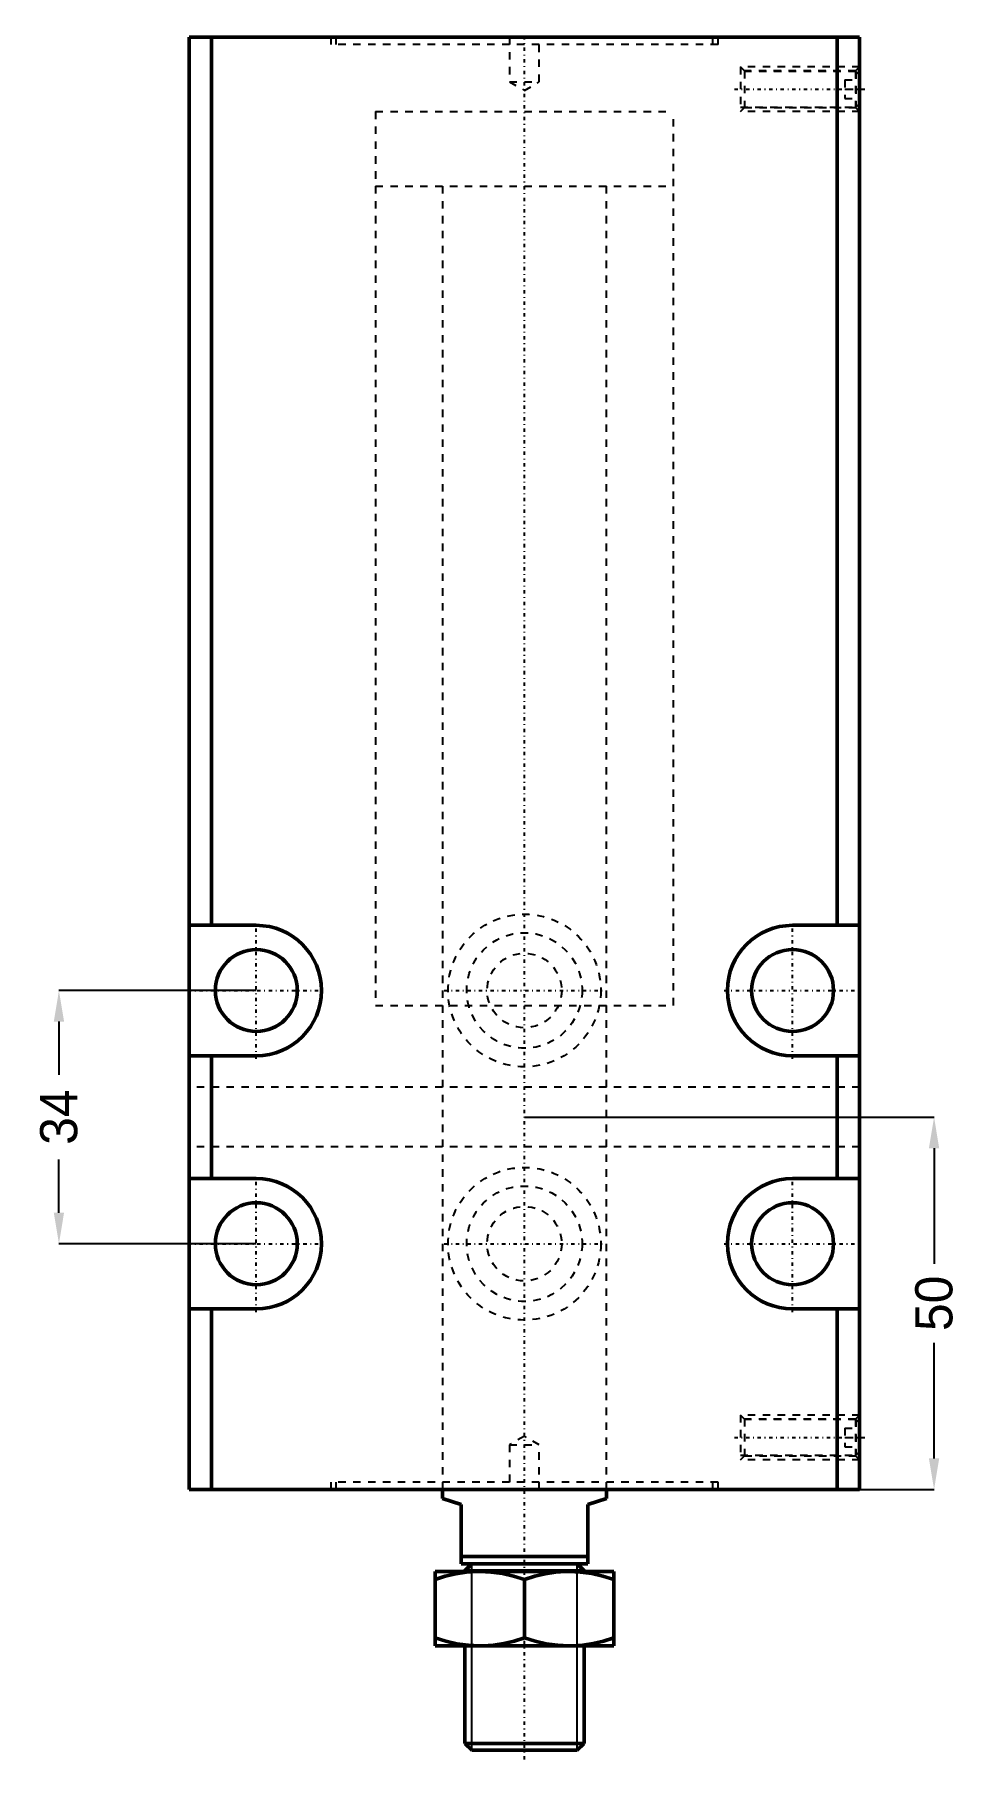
# Model space of a CAD drawing. Header units: millimetres. Extents: x -66 to 58, y -36 to 195.
import ezdxf

# ---------------------------------------------------------------- set-up
doc = ezdxf.new("R2010")
doc.units = ezdxf.units.MM
doc.linetypes.add('Center', pattern=[1.5, 0.45, -0.5, 0.05, -0.5])
doc.linetypes.add('Dashed', pattern=[2, 1, -1])
for name, color, linetype, lineweight in [('2d ConnectionPoints', 7, 'Continuous', 50), ('AM_0', 7, 'Continuous', 50), ('AM_5', 3, 'Continuous', 25), ('AM_7', 7, 'Center', 25), ('AM_9', 6, 'Dashed', 25)]:
    doc.layers.add(name, color=color, linetype=linetype, lineweight=lineweight)
doc.dimstyles.new('ISO-25', dxfattribs={"dimtxt": 2.5, "dimasz": 2.5, "dimexe": 1.25, "dimexo": 0.625, "dimtad": 1, "dimtxsty": 'Standard', "dimcen": 2.5, "dimadec": 0, "dimazin": 0, "dimtfac": 1, "dimtmove": 0, "dimatfit": 3, "dimfxl": 0, "dimarcsym": 0})

# ---------------------------------------------------------------- blocks, each defined once
blk = doc.blocks.new('1_JECX_MF_EXLA_40_110_0_rod__0_in_JECX_MF_160_J_EXLA_40_110_0__4')
at = {"layer": 'AM_0'}
for p, q in [((-11, 0), (-11, -1.19)), ((11, -1.19), (11, 0)), ((-8.5, -2), (-11, -1.19)), ((-8.5, -10), (-8.5, -2)), ((11, -1.19), (8.5, -2)), ((8.5, -2), (8.5, -10)), ((-8.5, -9), (8.5, -9)), ((-12, -11), (12, -11)), ((-12, -21), (-12, -11)), ((-8.5, -10), (8.5, -10)), ((-7.08, -10), (-8, -10.92)), ((-8, -10.92), (8, -10.92)), ((-8, -10.92), (-8, -11)), ((8, -10.92), (7.08, -10)), ((8, -11), (8, -10.92)), ((12, -11), (12, -21)), ((0, -19.93), (0, -12.07)), ((-12, -21), (12, -21)), ((-8, -21), (-8, -34.08)), ((8, -34.08), (8, -21)), ((-8, -34.08), (-7.08, -35)), ((-8, -34.08), (8, -34.08)), ((7.08, -35), (8, -34.08)), ((-7.08, -35), (7.08, -35))]:
    blk.add_line(p, q, dxfattribs=at)
for points in [[(-6, -11), (-6.43, -11.01), (-7.83, -11.11), (-9.22, -11.32), (-10.62, -11.65), (-12, -12.07)], [(0, -12.07), (-1.46, -11.63), (-2.94, -11.29), (-4.46, -11.08), (-6, -11)], [(6, -11), (5.57, -11.01), (4.17, -11.11), (2.78, -11.32), (1.38, -11.65), (0, -12.07)], [(12, -12.07), (10.54, -11.63), (9.06, -11.29), (7.54, -11.08), (6, -11)], [(-12, -19.93), (-10.54, -20.37), (-9.06, -20.71), (-7.54, -20.92), (-6, -21)], [(-6, -21), (-5.57, -20.99), (-4.17, -20.89), (-2.78, -20.68), (-1.38, -20.35), (0, -19.93)], [(0, -19.93), (1.46, -20.37), (2.94, -20.71), (4.46, -20.92), (6, -21)], [(6, -21), (6.43, -20.99), (7.83, -20.89), (9.22, -20.68), (10.62, -20.35), (12, -19.93)]]:
    blk.add_lwpolyline(points, dxfattribs=at)
at = {"layer": 'AM_5'}
for p, q in [((-7.08, -35), (-7.08, -10)), ((7.08, -35), (7.08, -10))]:
    blk.add_line(p, q, dxfattribs=at)
at = {"layer": 'AM_7'}
blk.add_line((0, -36.25), (0, 195.36), dxfattribs=at)
at = {"layer": 'AM_9'}
for p, q in [((-20, 185), (20, 185)), ((-20, 185), (-20, 175)), ((20, 175), (20, 185)), ((-20, 175), (20, 175)), ((-11, 175), (-11, 0)), ((11, 0), (11, 175))]:
    blk.add_line(p, q, dxfattribs=at)
blk = doc.blocks.new('2_JECX_MF_EXLA_40_110_0_body__0_in_JECX_MF_160_J_EXLA_40_110_0__4')
at = {"layer": 'AM_0'}
for p, q in [((45, 195), (-45, 195)), ((-45, 195), (-45, 0)), ((-42, 195), (-42, 75.75)), ((42, 195), (42, 75.75)), ((45, 195), (45, 0)), ((-36, 75.75), (-45, 75.75)), ((45, 75.75), (36, 75.75)), ((-45, 58.25), (-36, 58.25)), ((-42, 58.25), (-42, 41.75)), ((36, 58.25), (45, 58.25)), ((42, 58.25), (42, 41.75)), ((-36, 41.75), (-45, 41.75)), ((45, 41.75), (36, 41.75)), ((-45, 24.25), (-36, 24.25)), ((-42, 24.25), (-42, 0)), ((36, 24.25), (45, 24.25)), ((42, 24.25), (42, 0)), ((45, 0), (-45, 0))]:
    blk.add_line(p, q, dxfattribs=at)
for centre in [(-36, 67), (36, 67), (-36, 33), (36, 33)]:
    blk.add_circle(centre, 5.5, dxfattribs=at)
for centre, start, end in [((-36, 67), 270, 90), ((36, 67), 90, 270), ((-36, 33), 270, 90), ((36, 33), 90, 270)]:
    blk.add_arc(centre, 8.75, start, end, dxfattribs=at)
at = {"layer": 'AM_5', "linetype": 'Dashed'}
for p, q in [((45, 191), (29, 191)), ((45, 185), (29, 185)), ((45, 10), (29, 10)), ((45, 4), (29, 4))]:
    blk.add_line(p, q, dxfattribs=at)
at = {"layer": 'AM_7'}
for p, q in [((28.2, 188), (45.8, 188)), ((-36, 57.8125), (-36, 76.1875)), ((36, 57.8125), (36, 76.1875)), ((-45.1875, 67), (-26.8125, 67)), ((-10.7625, 67), (10.7625, 67)), ((26.8125, 67), (45.1875, 67)), ((-36, 23.8125), (-36, 42.1875)), ((36, 23.8125), (36, 42.1875)), ((-45.1875, 33), (-26.8125, 33)), ((-10.7625, 33), (10.7625, 33)), ((26.8125, 33), (45.1875, 33)), ((28.2, 7), (45.8, 7))]:
    blk.add_line(p, q, dxfattribs=at)
at = {"layer": 'AM_9'}
for p, q in [((-26, 195), (-26, 194)), ((-25.3, 195), (-25.3, 194)), ((-2, 195), (-2, 189)), ((2, 189), (2, 195)), ((25.3, 194), (25.3, 195)), ((26, 194), (26, 195)), ((26, 194), (-26, 194)), ((29, 191), (29, 185)), ((29.5415, 190.4585), (29, 191)), ((44.5, 190.4), (29, 190.4)), ((44.4585, 190.4585), (29.5415, 190.4585)), ((29.5415, 190.4585), (29.5415, 185.5415)), ((45, 191), (44.4585, 190.4585)), ((44.4585, 190.4585), (44.4585, 185.5415)), ((45, 189.9), (44.5, 190.4)), ((44.5, 190.4), (44.5, 185.6)), ((-2, 189), (2, 189)), ((-2, 189), (0, 187.8453)), ((0, 187.8453), (2, 189)), ((43, 189.25), (45, 189.25)), ((43, 189.25), (43, 186.75)), ((43, 188), (45, 188)), ((29, 185.6), (44.5, 185.6)), ((29, 185), (29.5415, 185.5415)), ((29.5415, 185.5415), (44.4585, 185.5415)), ((43, 186.75), (45, 186.75)), ((44.4585, 185.5415), (45, 185)), ((44.5, 185.6), (45, 186.1)), ((-20, 185), (20, 185)), ((-20, 185), (-20, 65)), ((20, 65), (20, 185)), ((-20, 65), (20, 65)), ((-11, 65), (-11, 0)), ((11, 0), (11, 65)), ((45, 54), (-45, 54)), ((45, 46), (-45, 46)), ((29, 10), (29, 4)), ((29.5415, 9.4585), (29, 10)), ((44.5, 9.4), (29, 9.4)), ((44.4585, 9.4585), (29.5415, 9.4585)), ((29.5415, 9.4585), (29.5415, 4.5415)), ((45, 10), (44.4585, 9.4585)), ((44.4585, 9.4585), (44.4585, 4.5415)), ((45, 8.9), (44.5, 9.4)), ((44.5, 9.4), (44.5, 4.6)), ((0, 7.1547), (-2, 6)), ((2, 6), (0, 7.1547)), ((43, 8.25), (45, 8.25)), ((43, 8.25), (43, 5.75)), ((43, 7), (45, 7)), ((-2, 6), (-2, 0)), ((-2, 6), (2, 6)), ((2, 0), (2, 6)), ((43, 5.75), (45, 5.75)), ((44.5, 4.6), (45, 5.1)), ((29, 4.6), (44.5, 4.6)), ((29, 4), (29.5415, 4.5415)), ((29.5415, 4.5415), (44.4585, 4.5415)), ((44.4585, 4.5415), (45, 4)), ((26, 1), (-26, 1)), ((-26, 1), (-26, 0)), ((-25.3, 1), (-25.3, 0)), ((25.3, 0), (25.3, 1)), ((26, 0), (26, 1))]:
    blk.add_line(p, q, dxfattribs=at)
for centre, radius in [((0, 67), 10.25), ((0, 67), 7.75), ((0, 67), 5), ((0, 33), 10.25), ((0, 33), 7.75), ((0, 33), 5)]:
    blk.add_circle(centre, radius, dxfattribs=at)
blk = doc.blocks.new('*D3')
at = {"layer": 'AM_5', "color": 0, "lineweight": -2}
for p, q in [((0, 50), (55, 50)), ((55, 45.83), (55, 30.31)), ((55, 4.17), (55, 19.69)), ((45, 0), (55, 0))]:
    blk.add_line(p, q, dxfattribs=at)
at = {"layer": 'AM_5', "color": 0}
for points in [[(55.69, 45.83), (54.31, 45.83), (55, 50)], [(54.31, 4.17), (55.69, 4.17), (55, 0)]]:
    blk.add_solid(points, dxfattribs=at)
at = {"layer": 'Defpoints', "color": 0}
for p in [(0, 50), (55, 50), (45, 0)]:
    blk.add_point(p, dxfattribs=at)
at = {"layer": 'AM_5', "color": 0, "insert": (55, 25), "char_height": 5, "attachment_point": 5, "rotation": 90}
blk.add_mtext('50', dxfattribs=at)
blk = doc.blocks.new('*D4')
at = {"layer": 'AM_5', "color": 0, "lineweight": -2}
for p, q in [((-36, 67), (-62.5, 67)), ((-62.5, 62.83), (-62.5, 55.69)), ((-62.5, 37.17), (-62.5, 44.31)), ((-36, 33), (-62.5, 33))]:
    blk.add_line(p, q, dxfattribs=at)
at = {"layer": 'AM_5', "color": 0}
for points in [[(-61.81, 62.83), (-63.19, 62.83), (-62.5, 67)], [(-63.19, 37.17), (-61.81, 37.17), (-62.5, 33)]]:
    blk.add_solid(points, dxfattribs=at)
at = {"layer": 'Defpoints', "color": 0}
for p in [(-62.5, 67), (-36, 67), (-36, 33)]:
    blk.add_point(p, dxfattribs=at)
at = {"layer": 'AM_5', "color": 0, "insert": (-62.5, 50), "char_height": 5, "attachment_point": 5, "rotation": 90}
blk.add_mtext('34', dxfattribs=at)

msp = doc.modelspace()

# ---------------------------------------------------------------- linework, layer by layer
at = {"layer": '2d ConnectionPoints'}
msp.add_point((0, 0), dxfattribs=at)

# ---------------------------------------------------------------- block references
for name in ['2_JECX_MF_EXLA_40_110_0_body__0_in_JECX_MF_160_J_EXLA_40_110_0__4', '1_JECX_MF_EXLA_40_110_0_rod__0_in_JECX_MF_160_J_EXLA_40_110_0__4']:
    msp.add_blockref(name, (0, 0))

# ---------------------------------------------------------------- dimensions: what is measured, and where the dimension line sits
at = {"layer": 'AM_5'}
for base, p1, p2, text, picture, middle in [((-62.5, 67), (-36, 33), (-36, 67), '34', '*D4', (-62.5, 50)), ((55, 50), (45, 0), (0, 50), '50', '*D3', (55, 25))]:
    dim = msp.add_linear_dim(base=base, p1=p1, p2=p2, angle=90, text=text, dimstyle='ISO-25', override={"dimtxt": 5, "dimasz": 4.166667, "dimexe": 0, "dimexo": 0, "dimgap": 1.5}, dxfattribs=at)
    dim.commit()
    dim.dimension.update_dxf_attribs({"geometry": picture, "text_midpoint": middle, "dimtype": 160, "text_rotation": 90})

doc.saveas('drawing.dxf')
